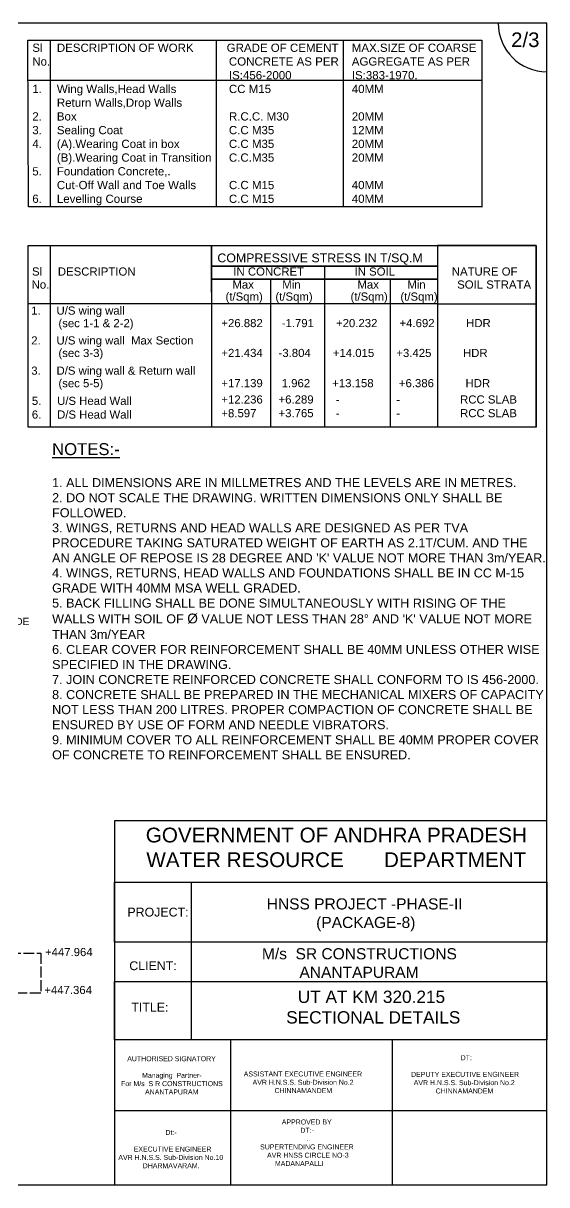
# Model space of a CAD drawing. Header units: millimetres. Extents: x 5124 to 6568637, y 2311 to 91879094.
# Drawn here: x 3744507 to 3756106, y 45937062 to 45962782 of the extents above; entities that cross this region are included whole.
import ezdxf

# ---------------------------------------------------------------- set-up
doc = ezdxf.new("R2010")
doc.units = ezdxf.units.MM
doc.header["$MEASUREMENT"] = 0
doc.linetypes.add('ACAD_ISO02W100', pattern=[15, 12, -3])
for name, color, linetype in [('DIMENSION', 7, 'Continuous'), ('DRAWING', 7, 'Continuous'), ('TEXT', 7, 'Continuous')]:
    doc.layers.add(name, color=color, linetype=linetype)
doc.styles.get("Standard").update_dxf_attribs({"font": 'arial.ttf', "height": 200})

msp = doc.modelspace()

# ---------------------------------------------------------------- linework, layer by layer
at = {"layer": 'DIMENSION'}
msp.add_lwpolyline([(3744612.3, 45962404.5), (3754667.4, 45962404.5), (3754667.4, 45961517.5), (3744612.3, 45961517.5)], close=True, dxfattribs=at)
at = {"layer": 'DRAWING', "linetype": 'ACAD_ISO02W100', "ltscale": 20}
for p, q in [((3735511.5, 45942192.5), (3744897, 45942192.5)), ((3744897, 45942192.5), (3744897, 45941304.5)), ((3744897, 45941304.5), (3735511.5, 45941304.5))]:
    msp.add_line(p, q, dxfattribs=at)
at = {"layer": 'DRAWING'}
msp.add_lwpolyline([(3756106.5, 45962782.5), (3721901, 45962782.5), (3721901, 45937062), (3756106.5, 45937062)], close=True, dxfattribs=at)
msp.add_arc((3756106.5, 45962782.5), 1074.9, 180, 270, dxfattribs=at)
at = {"layer": 'TEXT'}
for p, q in [((3744624.5, 45958719.6), (3744612.3, 45962404.5)), ((3745108.2, 45958719.6), (3745108.2, 45962404.5)), ((3748783.9, 45962404.5), (3748783.9, 45958719.6)), ((3751604.3, 45958719.6), (3751604.3, 45962404.5)), ((3754667.4, 45962404.5), (3754667.4, 45958719.6)), ((3754667.4, 45962404.5), (3754667.4, 45958719.6)), ((3754679.6, 45958719.6), (3744624.5, 45958719.6)), ((3744618, 45957862.8), (3755875, 45957862.8)), ((3744618, 45953841), (3744618, 45957862.8)), ((3744618, 45957862.8), (3748678.3, 45957862.8)), ((3744618, 45953841), (3744618, 45957862.8)), ((3748678.3, 45957862.8), (3748678.3, 45953841)), ((3755875, 45957862.8), (3753684.8, 45957862.8)), ((3753684.8, 45957862.8), (3753684.8, 45953841)), ((3755875, 45957862.8), (3755875, 45953841)), ((3755875, 45953841), (3755875, 45957862.8)), ((3748678.3, 45957116.6), (3753684.8, 45957116.6)), ((3748678.3, 45956828.4), (3748678.3, 45957116.6)), ((3753684.8, 45957116.6), (3753684.8, 45956828.4)), ((3753684.8, 45956571), (3748678.3, 45956571)), ((3755875, 45953841), (3744618, 45953841))]:
    msp.add_line(p, q, dxfattribs=at)
for points in [[(3745101.8, 45957862.8), (3745101.8, 45953841)], [(3751181.6, 45957405.3), (3751181.6, 45953841)], [(3749982.6, 45957116.6), (3749982.6, 45953841)], [(3752635.1, 45957116.6), (3752635.1, 45953841)], [(3748678.3, 45956571), (3744618, 45956571)], [(3753684.8, 45956571), (3755875, 45956571)], [(3748229.7, 45943760.4), (3748229.7, 45940269.4)], [(3749098.2, 45940269.4), (3749098.2, 45937062)], [(3752678.6, 45940269.4), (3752678.6, 45937062)], [(3746529.1, 45938708.8), (3756106.5, 45938708.8)]]:
    msp.add_lwpolyline(points, dxfattribs=at)
for points in [[(3748678.3, 45957862.8), (3753684.8, 45957862.8), (3753684.8, 45957405.3), (3748678.3, 45957405.3)], [(3748678.3, 45957405.3), (3753684.8, 45957405.3), (3753684.8, 45957116.6), (3748678.3, 45957116.6)], [(3756106.5, 45945117.4), (3746529.1, 45945117.4), (3746529.1, 45937062), (3756106.5, 45937062)], [(3746529.1, 45943760.4), (3756106.5, 45943760.4), (3756106.5, 45942432.5), (3746529.1, 45942432.5)], [(3746529.1, 45941565.3), (3756106.5, 45941565.3), (3756106.5, 45940269.4), (3746529.1, 45940269.4)]]:
    msp.add_lwpolyline(points, close=True, dxfattribs=at)

# ---------------------------------------------------------------- texts
for s, height, p in [('2/3', 323.66, (3755315.9, 45962255)), ('              COMPRESSIVE STRESS IN T/SQ.M', 196.042, (3747743, 45957488.1)), ('Sl     DESCRIPTION                               IN CONCRET                IN SOIL                  NATURE OF', 180.2277, (3744700.7, 45957194.5)), ('No.                                                          Max         Min                  Max         Min          SOIL STRATA', 180.2277, (3744693, 45956906.2)), ('                                                                (t/Sqm)    (t/Sqm)            (t/Sqm)    (t/Sqm)', 180.2277, (3744512.6, 45956640)), ('1.     U/S wing wall ', 180.21, (3744684.7, 45956329.5)), ('                 +26.882      -1.791       +20.232       +4.692          HDR', 180.228, (3747707.7, 45956052.6)), ('2.     U/S wing wall  Max Section', 180.21, (3744684.7, 45955668.6)), ('                 +21.434     -3.804       +14.015       +3.425          HDR', 180.228, (3747707.7, 45955391.7)), ('3.     D/S wing wall & Return wall', 180.21, (3744684.7, 45954999.6)), ('                 +17.139      1.962       +13.158        +6.386          HDR', 180.228, (3747707.7, 45954722.7)), ('5.     U/S Head Wall', 180.21, (3744697.7, 45954330.8)), ('                 +12.236     +6.289       -                  -                   RCC SLAB', 180.228, (3747707.7, 45954361.2)), ('6.     D/S Head Wall', 180.21, (3744697.7, 45954027.8)), ('                 +8.597       +3.765       -                  -                   RCC SLAB', 180.228, (3747707.7, 45954058.3)), (' C.C. M15GRADE ', 162.151, (3742820.1, 45949454.5)), ('+447.964', 180, (3744989.1, 45942125.5)), ('+447.364', 180, (3744974.1, 45941285))]:
    msp.add_text(s, height=height, dxfattribs=at).set_placement(p)
at = {"layer": 'TEXT', "attachment_point": 1}
for s, insert, char_height, width in [('{\\H1.3398x;Sl^IDESCRIPTION OF WORK^I       GRADE OF CEMENT ^IMAX.SIZE OF COARSE\\PNo.^I^I^I^I^I^I^I^I\\H0.99998x;CONCRETE AS PER ^IAGGREGATE AS PER\\P^I^I^I^I^I^I^I^IIS:456-2000^I^I^IIS:383-1970.\\P1.^IWing Walls,Head Walls ^I^I^ICC M15^I^I^I^I40MM\\P^IReturn Walls,Drop Walls\\P2.^IBox^I^I^I^I^I^I^IR.C.C. M30^I^I^I20MM\\P3.^ISealing Coat^I^I^I^I^IC.C M35^I^I^I^I12MM\\P4.^I(A).Wearing Coat in box^I^I^IC.C M35^I^I^I^I20MM^I^I^I^I\\P^I(B).Wearing Coat in Transition^IC.C.M35^I^I^I^I20MM\\H0.99998x;\\P5.^IFoundation Concrete,.\\P^ICut-Off Wall and Toe Walls^I^IC.C M15^I^I^I^I40MM\\P6.^ILevelling Course^I^I^I^IC.C M15^I^I^I^I40MM}', (3744707.8, 45962330.9), 136.127, 9819.542), ('(sec 1-1 & 2-2)', (3745286.7, 45956231.6), 180.21, 2813.465), ('(sec 3-3)', (3745286.7, 45955570.8), 180.21, 2813.465), ('(sec 5-5)', (3745286.7, 45954901.7), 180.21, 2813.465), ("{\\H1.3223x;\\LNOTES:-\\P}\\P1. ALL DIMENSIONS ARE IN MILLMETRES AND THE LEVELS ARE IN METRES.\\P2. DO NOT SCALE THE DRAWING. WRITTEN DIMENSIONS ONLY SHALL BE FOLLOWED. \\P3. WINGS, RETURNS AND HEAD WALLS ARE DESIGNED AS PER TVA PROCEDURE TAKING SATURATED WEIGHT OF EARTH AS 2.1T/CUM. AND THE AN ANGLE OF REPOSE IS 28 DEGREE AND 'K' VALUE NOT MORE THAN 3m/YEAR. \\P4. WINGS, RETURNS, HEAD WALLS AND FOUNDATIONS SHALL BE IN CC M-15 GRADE WITH 40MM MSA WELL GRADED. \\P5. BACK FILLING SHALL BE DONE SIMULTANEOUSLY WITH RISING OF THE WALLS WITH SOIL OF {\\H1.0833x;Ø} VALUE NOT LESS THAN 28° AND 'K' VALUE NOT MORE THAN 3m/YEAR \\P6. CLEAR COVER FOR REINFORCEMENT SHALL BE 40MM UNLESS OTHER WISE SPECIFIED IN THE DRAWING. \\P7. JOIN CONCRETE REINFORCED CONCRETE SHALL CONFORM TO IS 456-2000. \\P8. CONCRETE SHALL BE PREPARED IN THE MECHANICAL MIXERS OF CAPACITY NOT LESS THAN 200 LITRES. PROPER COMPACTION OF CONCRETE SHALL BE ENSURED BY USE OF FORM AND NEEDLE VIBRATORS. \\P9. MINIMUM COVER TO ALL REINFORCEMENT SHALL BE 40MM PROPER COVER OF CONCRETE TO REINFORCEMENT SHALL BE ENSURED.", (3745146.5, 45953483.5), 199.9213, 10939.988), ('\\pi2689.7;HNSS PROJECT -PHASE-II\\P\\pi3689.4; (PACKAGE-8)\\P\\pi4782.6; ', (3747212.2, 45943404.5), 246.298, 9660.734), ('PROJECT:', (3746814.9, 45943198.1), 196.2, 1830.579), ('\\pi1004.3;M/s  SR CONSTRUCTIONS \\P\\pi1836.5;ANANTAPURAM', (3748790.9, 45942300.8), 246.298, 6285.253), ('CLIENT:', (3746856.5, 45942010.7), 196.2, 1830.579), ('\\pi2628.7;UT AT KM 320.215\\P\\pi2266.5; SECTIONAL DETAILS ', (3747960.6, 45941361), 273.089, 8477.425), ('TITLE:', (3746901.6, 45941091.1), 196.2, 1063.896), ('\\pi1790.2;AUTHORISED SIGNATORY\\P\\pi2770.8;\\P\\pi2118.8;Managing  Partner-\\P\\pi1654.3;For M/s  S R CONSTRUCTIONS\\P\\pi2185.3;ANANTAPURAM', (3745020.8, 45939908.7), 110.405, 5541.556), ('\\pi2610.4;  DT: \\P\\pi2770.8;\\P\\pi1554.8; DEPUTY EXECUTIVE ENGINEER\\P\\pi1656.3;AVR H.N.S.S. Sub-Division No.2\\P\\pi2142.1;CHINNAMANDEM', (3751502.8, 45939930.4), 110.405, 5541.556), ('\\pi2770.8;\\P\\P\\pi1460.5;ASSISTANT EXECUTIVE ENGINEER\\P\\pi1656.3;AVR H.N.S.S. Sub-Division No.2\\P\\pi2142.1;CHINNAMANDEM', (3747932.2, 45939939), 110.405, 5541.556), ('\\pi2218.5;APPROVED BY\\P\\pi2629.2;DT:-  \\P\\pi2763.1;.  \\P\\pi1738.3;SUPERTENDING ENGINEER                \\P\\pi1848.7; AVR HNSS CIRCLE NO-3\\P\\pi0;^I^I^I^I       MADANAPALLI', (3748017.1, 45938507.8), 110.405, 5541.556), ('\\pi2654.9;Dt:- \\P\\pi2770.8;\\P\\pi1867.6;  EXECUTIVE ENGINEER\\P\\pi1613;AVR H.N.S.S. Sub-Division No.10\\P\\pi2153.6;DHARMAVARAM.', (3745001.3, 45938275.1), 110.405, 5541.556)]:
    msp.add_mtext(s, dxfattribs=dict(at, insert=insert, char_height=char_height, width=width))
at = {"layer": 'TEXT', "color": 7, "insert": (3751443.4, 45944530.5), "char_height": 327.706, "width": 9345.782, "attachment_point": 5}
msp.add_mtext('GOVERNMENT OF ANDHRA PRADESH\\PWATER RESOURCE       DEPARTMENT', dxfattribs=at)

doc.saveas('drawing.dxf')
